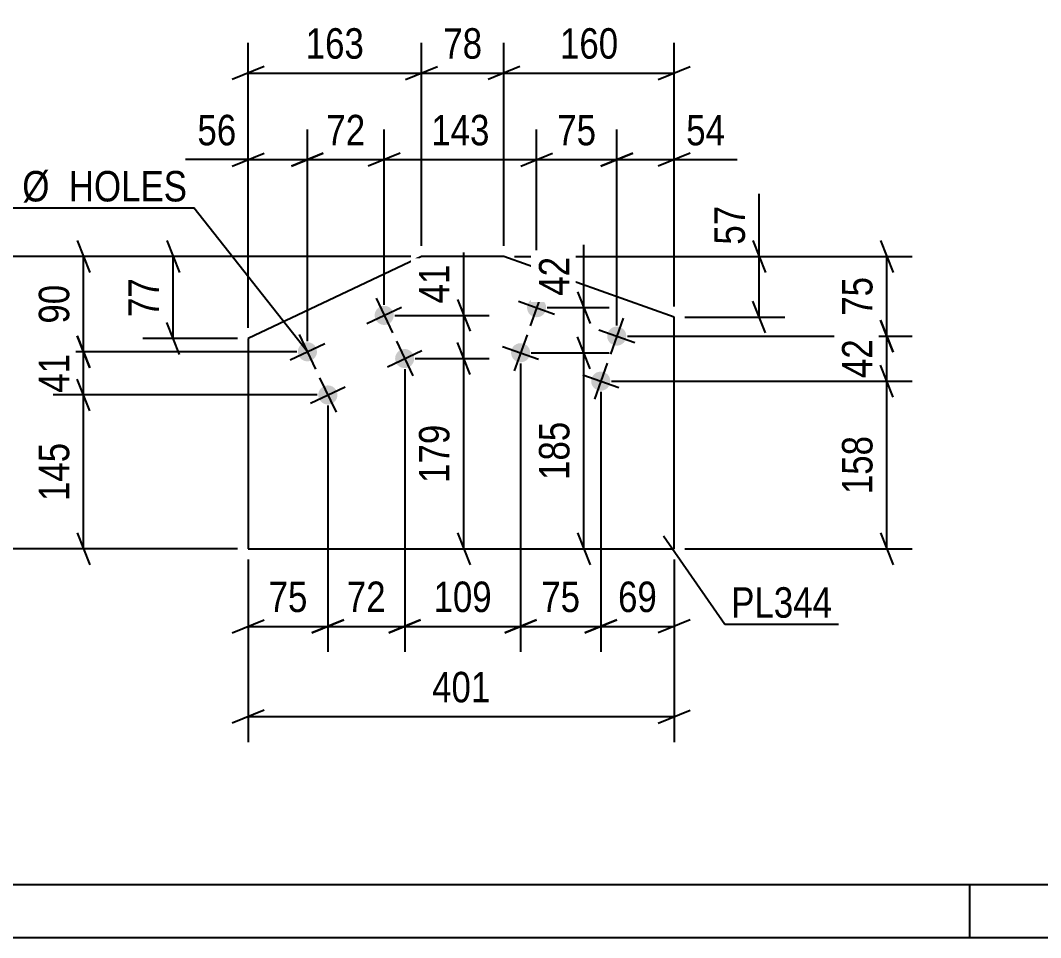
# Model space of a CAD drawing. Header units: millimetres. Extents: x 0 to 841, y 0 to 594.
# Drawn here: x 121.7 to 217.7, y 0 to 86.3 of the extents above; entities that cross this region are included whole.
import ezdxf

# ---------------------------------------------------------------- set-up
doc = ezdxf.new("R2010")
doc.units = ezdxf.units.MM
doc.styles.add('Arial Narrow', font='ARIALN.TTF', dxfattribs={"height": 0.2})

# ---------------------------------------------------------------- blocks, each defined once
blk = doc.blocks.new('Unknown-122568681-1133')
at = {"color": 5, "linetype": 'Continuous'}
for p, q in [((5, 5), (836, 5)), ((211, 0), (211, 5)), ((0, 0), (841, 0))]:
    blk.add_line(p, q, dxfattribs=at)
blk = doc.blocks.new('Part-122568681-12842 - 12841')
at = {"color": 2, "linetype": 'Continuous'}
for p, q in [((159.388, 64.075), (143.093, 56.359)), ((167.159, 64.075), (159.388, 64.075)), ((183.18, 58.388), (167.159, 64.075)), ((183.18, 36.574), (183.18, 58.388)), ((143.093, 56.359), (143.093, 36.574)), ((143.093, 36.574), (183.18, 36.574))]:
    blk.add_line(p, q, dxfattribs=at)
blk = doc.blocks.new('Bolt-122568681-12843 - 12841')
at = {"linetype": 'Continuous'}
for points in [[(156.701, 58.93, -1), (155.075, 58.16, -1)], [(149.471, 55.507, -1), (147.844, 54.736, -1)], [(158.627, 54.863, -1), (157, 54.093, -1)], [(151.397, 51.44, -1), (149.77, 50.669, -1)]]:
    blk.add_hatch(color=1, dxfattribs=at).paths.add_polyline_path(points)
at = {"color": 1, "linetype": 'Continuous'}
for p, q in [((155.118, 60.172), (156.658, 56.918)), ((154.261, 57.775), (157.515, 59.315)), ((147.887, 56.748), (149.428, 53.495)), ((147.031, 54.351), (150.285, 55.892)), ((157.044, 56.105), (158.584, 52.851)), ((156.187, 53.708), (159.441, 55.248)), ((149.813, 52.681), (151.354, 49.428)), ((148.957, 50.284), (152.21, 51.825))]:
    blk.add_line(p, q, dxfattribs=at)
blk = doc.blocks.new('Bolt-122568681-12844 - 12841')
at = {"linetype": 'Continuous'}
for points in [[(171.077, 58.97, -1), (169.381, 59.572, -1)], [(178.617, 56.294, -1), (176.92, 56.896, -1)], [(169.572, 54.729, -1), (167.876, 55.331, -1)], [(177.111, 52.053, -1), (175.415, 52.655, -1)]]:
    blk.add_hatch(color=1, dxfattribs=at).paths.add_polyline_path(points)
at = {"color": 1, "linetype": 'Continuous'}
for p, q in [((170.831, 60.967), (169.627, 57.575)), ((168.533, 59.873), (171.926, 58.669)), ((178.371, 58.292), (177.166, 54.899)), ((169.326, 56.727), (168.122, 53.334)), ((176.072, 57.197), (179.465, 55.993)), ((167.028, 55.632), (170.42, 54.428)), ((176.865, 54.051), (175.661, 50.658)), ((174.567, 52.957), (177.96, 51.752))]:
    blk.add_line(p, q, dxfattribs=at)
blk = doc.blocks.new('StraightDimension-122568681-12941 - 12841')
at = {"color": 7, "linetype": 'Continuous'}
for p, q in [((155.888, 59.545), (155.888, 76.048)), ((170.229, 60.271), (170.229, 76.048)), ((157.388, 73.798), (154.388, 72.598)), ((155.888, 73.198), (170.229, 73.198)), ((168.729, 72.598), (171.729, 73.798))]:
    blk.add_line(p, q, dxfattribs=at)
at = {"color": 0}
blk.add_wipeout([(166.401, 73.948), (166.401, 78.148), (159.716, 78.148), (159.716, 73.948)], dxfattribs=at)
at = {"color": 3, "style": 'Arial Narrow'}
blk.add_text('143', height=2.8633, dxfattribs=at).set_placement((160.316, 74.548))
blk = doc.blocks.new('StraightDimension-122568681-14730 - 12841')
at = {"color": 7, "linetype": 'Continuous'}
for p, q in [((175.265, 53.53), (174.065, 56.53)), ((169.724, 55.03), (177.065, 55.03)), ((174.665, 36.574), (174.665, 55.03)), ((174.065, 38.074), (175.265, 35.074)), ((169.724, 36.574), (177.065, 36.574))]:
    blk.add_line(p, q, dxfattribs=at)
at = {"color": 0}
blk.add_wipeout([(173.915, 49.145), (169.715, 49.145), (169.715, 42.46), (173.915, 42.46)], dxfattribs=at)
at = {"color": 3, "style": 'Arial Narrow'}
blk.add_text('185', height=2.8633, rotation=90.00021, dxfattribs=at).set_placement((173.315, 43.06))
blk = doc.blocks.new('StraightDimension-122568681-12919 - 12841')
at = {"color": 7, "linetype": 'Continuous'}
for p, q in [((167.159, 65.075), (167.159, 84.199)), ((183.18, 59.388), (183.18, 84.199)), ((168.659, 81.949), (165.659, 80.749)), ((181.68, 80.749), (184.68, 81.949)), ((167.159, 81.349), (183.18, 81.349))]:
    blk.add_line(p, q, dxfattribs=at)
at = {"color": 0}
blk.add_wipeout([(178.512, 82.099), (178.512, 86.299), (171.827, 86.299), (171.827, 82.099)], dxfattribs=at)
at = {"color": 3, "style": 'Arial Narrow'}
blk.add_text('160', height=2.8633, dxfattribs=at).set_placement((172.427, 82.699))
blk = doc.blocks.new('StraightDimension-122568681-12920 - 12841')
at = {"color": 7, "linetype": 'Continuous'}
for p, q in [((159.388, 65.075), (159.388, 84.199)), ((167.159, 65.075), (167.159, 84.199)), ((157.888, 80.749), (160.888, 81.949)), ((168.659, 81.949), (165.659, 80.749)), ((159.388, 81.349), (167.159, 81.349))]:
    blk.add_line(p, q, dxfattribs=at)
at = {"color": 0}
blk.add_wipeout([(165.702, 82.099), (165.702, 86.299), (160.845, 86.299), (160.845, 82.099)], dxfattribs=at)
at = {"color": 3, "style": 'Arial Narrow'}
blk.add_text('78', height=2.8633, dxfattribs=at).set_placement((161.445, 82.699))
blk = doc.blocks.new('StraightDimension-122568681-12921 - 12841')
at = {"color": 7, "linetype": 'Continuous'}
for p, q in [((143.093, 57.359), (143.093, 84.199)), ((159.388, 65.075), (159.388, 84.199)), ((144.593, 81.949), (141.593, 80.749)), ((157.888, 80.749), (160.888, 81.949)), ((143.093, 81.349), (159.388, 81.349))]:
    blk.add_line(p, q, dxfattribs=at)
at = {"color": 0}
blk.add_wipeout([(154.582, 82.099), (154.582, 86.299), (147.898, 86.299), (147.898, 82.099)], dxfattribs=at)
at = {"color": 3, "style": 'Arial Narrow'}
blk.add_text('163', height=2.8633, dxfattribs=at).set_placement((148.498, 82.699))
blk = doc.blocks.new('StraightDimension-122568681-12927 - 12841')
at = {"color": 7, "linetype": 'Continuous'}
for p, q in [((143.093, 35.574), (143.093, 18.389)), ((183.18, 35.574), (183.18, 18.389)), ((144.593, 21.389), (141.593, 20.189)), ((181.68, 20.189), (184.68, 21.389)), ((143.093, 20.789), (183.18, 20.789))]:
    blk.add_line(p, q, dxfattribs=at)
at = {"color": 0}
blk.add_wipeout([(166.479, 21.539), (166.479, 25.739), (159.794, 25.739), (159.794, 21.539)], dxfattribs=at)
at = {"color": 3, "style": 'Arial Narrow'}
blk.add_text('401', height=2.8633, dxfattribs=at).set_placement((160.394, 22.139))
blk = doc.blocks.new('StraightDimension-122568681-12995 - 12841')
at = {"color": 7, "linetype": 'Continuous'}
for p, q in [((202.58, 65.575), (203.78, 62.575)), ((168.159, 64.075), (205.58, 64.075)), ((203.18, 56.595), (203.18, 64.075)), ((203.78, 55.095), (202.58, 58.095)), ((178.768, 56.595), (205.58, 56.595))]:
    blk.add_line(p, q, dxfattribs=at)
at = {"color": 0}
blk.add_wipeout([(202.43, 62.763), (198.23, 62.763), (198.23, 57.907), (202.43, 57.907)], dxfattribs=at)
at = {"color": 3, "style": 'Arial Narrow'}
blk.add_text('75', height=2.8633, rotation=90.00021, dxfattribs=at).set_placement((201.83, 58.507))
blk = doc.blocks.new('StraightDimension-122568681-12931 - 12841')
at = {"color": 7, "linetype": 'Continuous'}
for p, q in [((191.18, 64.075), (191.18, 69.981)), ((191.18, 64.075), (191.18, 69.981)), ((190.58, 65.575), (191.78, 62.575)), ((168.159, 64.075), (193.58, 64.075)), ((191.18, 58.388), (191.18, 64.075)), ((191.78, 56.888), (190.58, 59.888)), ((184.18, 58.388), (193.58, 58.388))]:
    blk.add_line(p, q, dxfattribs=at)
at = {"color": 0}
blk.add_wipeout([(190.43, 69.456), (186.23, 69.456), (186.23, 64.6), (190.43, 64.6)], dxfattribs=at)
at = {"color": 3, "style": 'Arial Narrow'}
blk.add_text('57', height=2.8633, rotation=90.00021, dxfattribs=at).set_placement((189.83, 65.2))
blk = doc.blocks.new('StraightDimension-122568681-12935 - 12841')
at = {"color": 7, "linetype": 'Continuous'}
for p, q in [((135.434, 65.575), (136.634, 62.575)), ((158.388, 64.075), (133.184, 64.075)), ((136.034, 56.359), (136.034, 64.075)), ((136.634, 54.859), (135.434, 57.859)), ((142.093, 56.359), (133.184, 56.359))]:
    blk.add_line(p, q, dxfattribs=at)
at = {"color": 0}
blk.add_wipeout([(135.284, 62.645), (131.084, 62.645), (131.084, 57.789), (135.284, 57.789)], dxfattribs=at)
at = {"color": 3, "style": 'Arial Narrow'}
blk.add_text('77', height=2.8633, rotation=90.00021, dxfattribs=at).set_placement((134.684, 58.389))
blk = doc.blocks.new('StraightDimension-122568681-12939 - 12841')
at = {"color": 7, "linetype": 'Continuous'}
for p, q in [((177.768, 57.595), (177.768, 76.048)), ((183.18, 59.388), (183.18, 76.048)), ((176.268, 72.598), (179.268, 73.798)), ((177.768, 73.198), (183.18, 73.198)), ((184.68, 73.798), (181.68, 72.598)), ((183.18, 73.198), (189.086, 73.198)), ((183.18, 73.198), (189.086, 73.198))]:
    blk.add_line(p, q, dxfattribs=at)
at = {"color": 0}
blk.add_wipeout([(188.561, 73.948), (188.561, 78.148), (183.705, 78.148), (183.705, 73.948)], dxfattribs=at)
at = {"color": 3, "style": 'Arial Narrow'}
blk.add_text('54', height=2.8633, dxfattribs=at).set_placement((184.305, 74.548))
blk = doc.blocks.new('StraightDimension-122568681-12940 - 12841')
at = {"color": 7, "linetype": 'Continuous'}
for p, q in [((170.229, 60.271), (170.229, 76.048)), ((177.768, 57.595), (177.768, 76.048)), ((168.729, 72.598), (171.729, 73.798)), ((170.229, 73.198), (177.768, 73.198)), ((179.268, 73.798), (176.268, 72.598))]:
    blk.add_line(p, q, dxfattribs=at)
at = {"color": 0}
blk.add_wipeout([(176.427, 73.948), (176.427, 78.148), (171.571, 78.148), (171.571, 73.948)], dxfattribs=at)
at = {"color": 3, "style": 'Arial Narrow'}
blk.add_text('75', height=2.8633, dxfattribs=at).set_placement((172.171, 74.548))
blk = doc.blocks.new('StraightDimension-122568681-12942 - 12841')
at = {"color": 7, "linetype": 'Continuous'}
for p, q in [((148.658, 56.121), (148.658, 76.048)), ((155.888, 59.545), (155.888, 76.048)), ((147.158, 72.598), (150.158, 73.798)), ((148.658, 73.198), (155.888, 73.198)), ((157.388, 73.798), (154.388, 72.598))]:
    blk.add_line(p, q, dxfattribs=at)
at = {"color": 0}
blk.add_wipeout([(154.701, 73.948), (154.701, 78.148), (149.845, 78.148), (149.845, 73.948)], dxfattribs=at)
at = {"color": 3, "style": 'Arial Narrow'}
blk.add_text('72', height=2.8633, dxfattribs=at).set_placement((150.445, 74.548))
blk = doc.blocks.new('StraightDimension-122568681-14706 - 12841')
at = {"color": 7, "linetype": 'Continuous'}
for p, q in [((163.971, 52.978), (162.771, 55.978)), ((158.814, 54.478), (165.771, 54.478)), ((163.371, 36.574), (163.371, 54.478)), ((162.771, 38.074), (163.971, 35.074)), ((158.814, 36.574), (165.771, 36.574))]:
    blk.add_line(p, q, dxfattribs=at)
at = {"color": 0}
blk.add_wipeout([(162.621, 48.868), (158.421, 48.868), (158.421, 42.184), (162.621, 42.184)], dxfattribs=at)
at = {"color": 3, "style": 'Arial Narrow'}
blk.add_text('179', height=2.8633, rotation=90.00021, dxfattribs=at).set_placement((162.021, 42.784))
blk = doc.blocks.new('StraightDimension-122568681-12943 - 12841')
at = {"color": 7, "linetype": 'Continuous'}
for p, q in [((143.093, 57.359), (143.093, 76.048)), ((148.658, 56.121), (148.658, 76.048)), ((143.093, 73.198), (137.186, 73.198)), ((143.093, 73.198), (137.186, 73.198)), ((141.593, 72.598), (144.593, 73.798)), ((143.093, 73.198), (148.658, 73.198)), ((150.158, 73.798), (147.158, 72.598))]:
    blk.add_line(p, q, dxfattribs=at)
at = {"color": 0}
blk.add_wipeout([(142.568, 73.948), (142.568, 78.148), (137.711, 78.148), (137.711, 73.948)], dxfattribs=at)
at = {"color": 3, "style": 'Arial Narrow'}
blk.add_text('56', height=2.8633, dxfattribs=at).set_placement((138.311, 74.548))
blk = doc.blocks.new('StraightDimension-122568681-12975 - 12841')
at = {"color": 7, "linetype": 'Continuous'}
for p, q in [((126.997, 65.575), (128.197, 62.575)), ((158.388, 64.075), (124.747, 64.075)), ((127.597, 55.121), (127.597, 64.075)), ((128.197, 53.621), (126.997, 56.621)), ((147.658, 55.121), (124.747, 55.121))]:
    blk.add_line(p, q, dxfattribs=at)
at = {"color": 0}
blk.add_wipeout([(126.847, 62.026), (122.647, 62.026), (122.647, 57.17), (126.847, 57.17)], dxfattribs=at)
at = {"color": 3, "style": 'Arial Narrow'}
blk.add_text('90', height=2.8633, rotation=90.00021, dxfattribs=at).set_placement((126.247, 57.77))
blk = doc.blocks.new('StraightDimension-122568681-12976 - 12841')
at = {"color": 7, "linetype": 'Continuous'}
for p, q in [((126.997, 56.621), (128.197, 53.621)), ((147.658, 55.121), (124.747, 55.121)), ((127.597, 51.054), (127.597, 55.121)), ((128.197, 49.554), (126.997, 52.554)), ((149.584, 51.054), (124.747, 51.054))]:
    blk.add_line(p, q, dxfattribs=at)
at = {"color": 0}
blk.add_wipeout([(126.847, 55.516), (122.647, 55.516), (122.647, 50.66), (126.847, 50.66)], dxfattribs=at)
at = {"color": 3, "style": 'Arial Narrow'}
blk.add_text('41', height=2.8633, rotation=90.00021, dxfattribs=at).set_placement((126.247, 51.26))
blk = doc.blocks.new('StraightDimension-122568681-12977 - 12841')
at = {"color": 7, "linetype": 'Continuous'}
for p, q in [((128.197, 49.554), (126.997, 52.554)), ((149.584, 51.054), (124.747, 51.054)), ((127.597, 36.574), (127.597, 51.054)), ((126.997, 38.074), (128.197, 35.074)), ((142.093, 36.574), (124.747, 36.574))]:
    blk.add_line(p, q, dxfattribs=at)
at = {"color": 0}
blk.add_wipeout([(126.847, 47.157), (122.647, 47.157), (122.647, 40.472), (126.847, 40.472)], dxfattribs=at)
at = {"color": 3, "style": 'Arial Narrow'}
blk.add_text('145', height=2.8633, rotation=90.00021, dxfattribs=at).set_placement((126.247, 41.072))
blk = doc.blocks.new('StraightDimension-122568681-12996 - 12841')
at = {"color": 7, "linetype": 'Continuous'}
for p, q in [((202.58, 58.095), (203.78, 55.095)), ((178.768, 56.595), (205.58, 56.595)), ((203.18, 52.354), (203.18, 56.595)), ((203.78, 50.854), (202.58, 53.854)), ((177.263, 52.354), (205.58, 52.354))]:
    blk.add_line(p, q, dxfattribs=at)
at = {"color": 0}
blk.add_wipeout([(202.43, 56.903), (198.23, 56.903), (198.23, 52.047), (202.43, 52.047)], dxfattribs=at)
at = {"color": 3, "style": 'Arial Narrow'}
blk.add_text('42', height=2.8633, rotation=90.00021, dxfattribs=at).set_placement((201.83, 52.647))
blk = doc.blocks.new('StraightDimension-122568681-14668 - 12841')
at = {"color": 7, "linetype": 'Continuous'}
for p, q in [((176.263, 51.354), (176.263, 26.883)), ((183.18, 35.574), (183.18, 26.883)), ((174.763, 28.683), (177.763, 29.883)), ((184.68, 29.883), (181.68, 28.683)), ((176.263, 29.283), (183.18, 29.283))]:
    blk.add_line(p, q, dxfattribs=at)
at = {"color": 0}
blk.add_wipeout([(182.15, 30.033), (182.15, 34.233), (177.293, 34.233), (177.293, 30.033)], dxfattribs=at)
at = {"color": 3, "style": 'Arial Narrow'}
blk.add_text('69', height=2.8633, dxfattribs=at).set_placement((177.893, 30.633))
blk = doc.blocks.new('StraightDimension-122568681-12997 - 12841')
at = {"color": 7, "linetype": 'Continuous'}
for p, q in [((203.78, 50.854), (202.58, 53.854)), ((177.263, 52.354), (205.58, 52.354)), ((203.18, 36.574), (203.18, 52.354)), ((202.58, 38.074), (203.78, 35.074)), ((184.18, 36.574), (205.58, 36.574))]:
    blk.add_line(p, q, dxfattribs=at)
at = {"color": 0}
blk.add_wipeout([(202.43, 47.807), (198.23, 47.807), (198.23, 41.122), (202.43, 41.122)], dxfattribs=at)
at = {"color": 3, "style": 'Arial Narrow'}
blk.add_text('158', height=2.8633, rotation=90.00021, dxfattribs=at).set_placement((201.83, 41.722))
blk = doc.blocks.new('StraightDimension-122568681-13015 - 12841')
at = {"color": 7, "linetype": 'Continuous'}
for p, q in [((119.94, 62.575), (118.74, 65.575)), ((158.388, 64.075), (116.49, 64.075)), ((119.34, 36.574), (119.34, 64.075)), ((118.74, 38.074), (119.94, 35.074)), ((142.093, 36.574), (116.49, 36.574))]:
    blk.add_line(p, q, dxfattribs=at)
at = {"color": 0}
blk.add_wipeout([(118.59, 53.667), (114.39, 53.667), (114.39, 46.982), (118.59, 46.982)], dxfattribs=at)
at = {"color": 3, "style": 'Arial Narrow'}
blk.add_text('275', height=2.8633, rotation=90.00021, dxfattribs=at).set_placement((117.99, 47.582))
blk = doc.blocks.new('StraightDimension-122568681-14669 - 12841')
at = {"color": 7, "linetype": 'Continuous'}
for p, q in [((168.724, 54.03), (168.724, 26.883)), ((176.263, 51.354), (176.263, 26.883)), ((167.224, 28.683), (170.224, 29.883)), ((177.763, 29.883), (174.763, 28.683)), ((168.724, 29.283), (176.263, 29.283))]:
    blk.add_line(p, q, dxfattribs=at)
at = {"color": 0}
blk.add_wipeout([(174.922, 30.033), (174.922, 34.233), (170.065, 34.233), (170.065, 30.033)], dxfattribs=at)
at = {"color": 3, "style": 'Arial Narrow'}
blk.add_text('75', height=2.8633, dxfattribs=at).set_placement((170.665, 30.633))
blk = doc.blocks.new('StraightDimension-122568681-14670 - 12841')
at = {"color": 7, "linetype": 'Continuous'}
for p, q in [((168.724, 54.03), (168.724, 26.883)), ((157.814, 53.478), (157.814, 26.883)), ((156.314, 28.683), (159.314, 29.883)), ((170.224, 29.883), (167.224, 28.683)), ((157.814, 29.283), (168.724, 29.283))]:
    blk.add_line(p, q, dxfattribs=at)
at = {"color": 0}
blk.add_wipeout([(166.611, 30.033), (166.611, 34.233), (159.927, 34.233), (159.927, 30.033)], dxfattribs=at)
at = {"color": 3, "style": 'Arial Narrow'}
blk.add_text('109', height=2.8633, dxfattribs=at).set_placement((160.527, 30.633))
blk = doc.blocks.new('StraightDimension-122568681-14671 - 12841')
at = {"color": 7, "linetype": 'Continuous'}
for p, q in [((157.814, 53.478), (157.814, 26.883)), ((150.584, 50.054), (150.584, 26.883)), ((149.084, 28.683), (152.084, 29.883)), ((159.314, 29.883), (156.314, 28.683)), ((150.584, 29.283), (157.814, 29.283))]:
    blk.add_line(p, q, dxfattribs=at)
at = {"color": 0}
blk.add_wipeout([(156.627, 30.033), (156.627, 34.233), (151.771, 34.233), (151.771, 30.033)], dxfattribs=at)
at = {"color": 3, "style": 'Arial Narrow'}
blk.add_text('72', height=2.8633, dxfattribs=at).set_placement((152.371, 30.633))
blk = doc.blocks.new('StraightDimension-122568681-14672 - 12841')
at = {"color": 7, "linetype": 'Continuous'}
for p, q in [((150.584, 50.054), (150.584, 26.883)), ((143.093, 35.574), (143.093, 26.883)), ((141.593, 28.683), (144.593, 29.883)), ((152.084, 29.883), (149.084, 28.683)), ((143.093, 29.283), (150.584, 29.283))]:
    blk.add_line(p, q, dxfattribs=at)
at = {"color": 0}
blk.add_wipeout([(149.266, 30.033), (149.266, 34.233), (144.41, 34.233), (144.41, 30.033)], dxfattribs=at)
at = {"color": 3, "style": 'Arial Narrow'}
blk.add_text('75', height=2.8633, dxfattribs=at).set_placement((145.01, 30.633))
blk = doc.blocks.new('StraightDimension-122568681-14705 - 12841')
at = {"color": 7, "linetype": 'Continuous'}
for p, q in [((163.371, 58.545), (163.371, 64.451)), ((163.371, 58.545), (163.371, 64.451)), ((162.771, 60.045), (163.971, 57.045)), ((156.888, 58.545), (165.771, 58.545)), ((163.371, 54.478), (163.371, 58.545)), ((163.971, 52.978), (162.771, 55.978)), ((158.814, 54.478), (165.771, 54.478))]:
    blk.add_line(p, q, dxfattribs=at)
at = {"color": 0}
blk.add_wipeout([(162.621, 63.926), (158.421, 63.926), (158.421, 59.07), (162.621, 59.07)], dxfattribs=at)
at = {"color": 3, "style": 'Arial Narrow'}
blk.add_text('41', height=2.8633, rotation=90.00021, dxfattribs=at).set_placement((162.021, 59.67))
blk = doc.blocks.new('StraightDimension-122568681-14729 - 12841')
at = {"color": 7, "linetype": 'Continuous'}
for p, q in [((174.665, 59.271), (174.665, 65.177)), ((174.665, 59.271), (174.665, 65.177)), ((174.065, 60.771), (175.265, 57.771)), ((171.229, 59.271), (177.065, 59.271)), ((174.665, 55.03), (174.665, 59.271)), ((175.265, 53.53), (174.065, 56.53)), ((169.724, 55.03), (177.065, 55.03))]:
    blk.add_line(p, q, dxfattribs=at)
at = {"color": 0}
blk.add_wipeout([(173.915, 64.652), (169.715, 64.652), (169.715, 59.796), (173.915, 59.796)], dxfattribs=at)
at = {"color": 3, "style": 'Arial Narrow'}
blk.add_text('42', height=2.8633, rotation=90.00021, dxfattribs=at).set_placement((173.315, 60.396))
blk = doc.blocks.new('MarkSet-122568681-14947 - 12841')
at = {"color": 7, "linetype": 'Continuous'}
for p in [(111.219, 68.666), (148.658, 55.121)]:
    blk.add_line(p, (137.959, 68.666), dxfattribs=at)
at = {"color": 0}
for points in [[(113.648, 69.266), (113.648, 72.266), (111.819, 72.266), (111.819, 69.266)], [(116.376, 69.266), (116.376, 72.266), (114.548, 72.266), (114.548, 69.266)], [(120.932, 69.266), (120.932, 72.266), (117.276, 72.266), (117.276, 69.266)], [(137.359, 69.266), (137.359, 72.266), (121.832, 72.266), (121.832, 69.266)]]:
    blk.add_wipeout(points, dxfattribs=at)
for points in [[(113.648, 69.266), (113.648, 72.266), (111.819, 72.266), (111.819, 69.266)], [(116.376, 69.266), (116.376, 72.266), (114.548, 72.266), (114.548, 69.266)], [(120.932, 69.266), (120.932, 72.266), (117.276, 72.266), (117.276, 69.266)], [(137.359, 69.266), (137.359, 72.266), (121.832, 72.266), (121.832, 69.266)]]:
    blk.add_wipeout(points, dxfattribs=at)
at = {"color": 3, "style": 'Arial Narrow'}
for s, height, p in [('8', 2.863, (111.819, 69.266)), ('#', 2.863, (114.548, 69.266)), ('18', 2.8633, (117.276, 69.266)), ('Ø  HOLES', 2.8633, (121.832, 69.266))]:
    blk.add_text(s, height=height, dxfattribs=at).set_placement(p)
blk = doc.blocks.new('Mark-122568681-13190 - 12841')
at = {"color": 30, "linetype": 'Continuous'}
for p, q in [((182.169, 37.805), (187.935, 29.501)), ((187.935, 29.501), (198.639, 29.501))]:
    blk.add_line(p, q, dxfattribs=at)
at = {"color": 0}
blk.add_wipeout([(198.039, 30.101), (198.039, 33.101), (188.535, 33.101), (188.535, 30.101)], dxfattribs=at)
blk.add_wipeout([(198.039, 30.101), (198.039, 33.101), (188.535, 33.101), (188.535, 30.101)], dxfattribs=at)
at = {"color": 3, "style": 'Arial Narrow'}
blk.add_text('PL344', height=2.8633, dxfattribs=at).set_placement((188.535, 30.101))

msp = doc.modelspace()

# ---------------------------------------------------------------- block references
for name in ['Unknown-122568681-1133', 'Part-122568681-12842 - 12841', 'Bolt-122568681-12844 - 12841', 'Bolt-122568681-12843 - 12841']:
    msp.add_blockref(name, (0, 0))

# ---------------------------------------------------------------- next in the draw order: block references
for name in ['StraightDimension-122568681-12941 - 12841', 'StraightDimension-122568681-14730 - 12841']:
    msp.add_blockref(name, (0, 0))

# ---------------------------------------------------------------- next in the draw order: block references
for name in ['StraightDimension-122568681-12919 - 12841', 'StraightDimension-122568681-12927 - 12841']:
    msp.add_blockref(name, (0, 0))

# ---------------------------------------------------------------- next in the draw order: block references
msp.add_blockref('StraightDimension-122568681-12920 - 12841', (0, 0))

# ---------------------------------------------------------------- next in the draw order: block references
for name in ['StraightDimension-122568681-12921 - 12841', 'StraightDimension-122568681-12995 - 12841']:
    msp.add_blockref(name, (0, 0))

# ---------------------------------------------------------------- next in the draw order: block references
for name in ['StraightDimension-122568681-12931 - 12841', 'StraightDimension-122568681-12935 - 12841']:
    msp.add_blockref(name, (0, 0))

# ---------------------------------------------------------------- next in the draw order: block references
for name in ['StraightDimension-122568681-12942 - 12841', 'StraightDimension-122568681-12939 - 12841', 'StraightDimension-122568681-14706 - 12841']:
    msp.add_blockref(name, (0, 0))

# ---------------------------------------------------------------- next in the draw order: block references
for name in ['StraightDimension-122568681-12943 - 12841', 'StraightDimension-122568681-12940 - 12841']:
    msp.add_blockref(name, (0, 0))

# ---------------------------------------------------------------- next in the draw order: block references
for name in ['StraightDimension-122568681-12975 - 12841', 'StraightDimension-122568681-12996 - 12841']:
    msp.add_blockref(name, (0, 0))

# ---------------------------------------------------------------- next in the draw order: block references
for name in ['StraightDimension-122568681-12976 - 12841', 'StraightDimension-122568681-14668 - 12841']:
    msp.add_blockref(name, (0, 0))

# ---------------------------------------------------------------- next in the draw order: block references
for name in ['StraightDimension-122568681-12997 - 12841', 'StraightDimension-122568681-12977 - 12841']:
    msp.add_blockref(name, (0, 0))

# ---------------------------------------------------------------- next in the draw order: block references
for name in ['StraightDimension-122568681-13015 - 12841', 'StraightDimension-122568681-14669 - 12841', 'Mark-122568681-13190 - 12841']:
    msp.add_blockref(name, (0, 0))

# ---------------------------------------------------------------- next in the draw order: block references
for name in ['MarkSet-122568681-14947 - 12841', 'StraightDimension-122568681-14670 - 12841']:
    msp.add_blockref(name, (0, 0))

# ---------------------------------------------------------------- next in the draw order: block references
for name in ['StraightDimension-122568681-14729 - 12841', 'StraightDimension-122568681-14671 - 12841']:
    msp.add_blockref(name, (0, 0))

# ---------------------------------------------------------------- next in the draw order: block references
for name in ['StraightDimension-122568681-14705 - 12841', 'StraightDimension-122568681-14672 - 12841']:
    msp.add_blockref(name, (0, 0))

doc.saveas('drawing.dxf')
